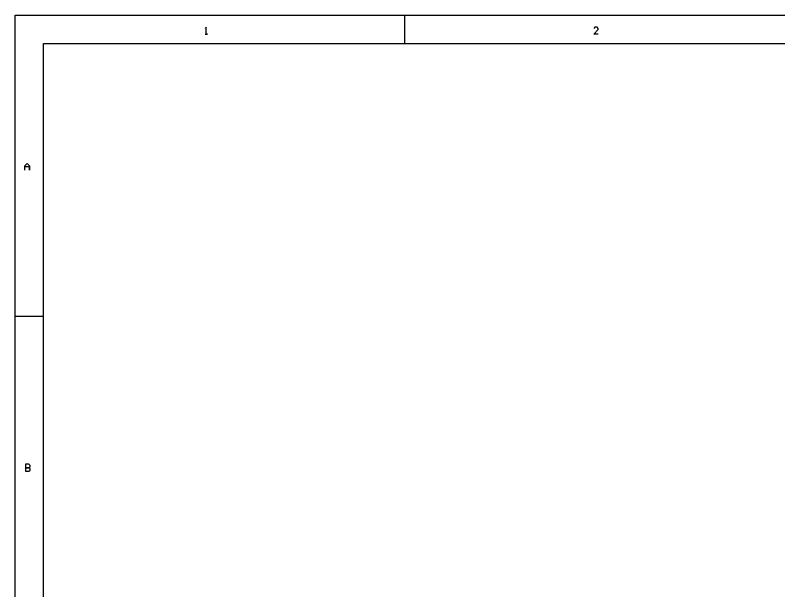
# Model space of a CAD drawing. Header units: millimetres. Extents: x -1.9 to 9.1, y -3.1 to 5.4.
# Drawn here: x -1.92 to 3.47, y 1.37 to 5.44 of the extents above; entities that cross this region are included whole.
import ezdxf

# ---------------------------------------------------------------- set-up
doc = ezdxf.new("R2010")
doc.units = ezdxf.units.MM
doc.header["$MEASUREMENT"] = 0
doc.layers.add('Mechanical11', color=56, linetype='Continuous')

msp = doc.modelspace()

# ---------------------------------------------------------------- linework, layer by layer
at = {"layer": 'Mechanical11'}
for p, q in [((-1.919, 5.4398), (-1.719, 5.4398)), ((-1.919, -3.06), (-1.919, 5.4396)), ((-1.919, -3.06), (-1.919, 5.4396)), ((-1.919, 5.4396), (9.081, 5.4396)), ((-1.919, 5.4396), (9.081, 5.4396)), ((0.831, 5.2398), (0.831, 5.4398)), ((-0.5702, 5.3549), (-0.5783, 5.3469)), ((-0.5702, 5.3066), (-0.5702, 5.3549)), ((2.1729, 5.3549), (2.1648, 5.3469)), ((2.1648, 5.3066), (2.1971, 5.3388)), ((2.189, 5.3549), (2.1729, 5.3549)), ((2.1971, 5.3469), (2.189, 5.3549)), ((2.1971, 5.3388), (2.1971, 5.3469)), ((-0.5783, 5.3066), (-0.5622, 5.3066)), ((-0.5622, 5.3066), (-0.5702, 5.3066)), ((2.1971, 5.3066), (2.1648, 5.3066)), ((-1.7189, -2.8599), (-1.7189, 5.2395)), ((-1.7189, -2.8599), (-1.7189, 5.2395)), ((-1.7189, 5.2395), (8.8813, 5.2395)), ((-1.7189, 5.2395), (8.8813, 5.2395)), ((-1.8515, 4.3767), (-1.8354, 4.3928)), ((-1.8515, 4.3445), (-1.8515, 4.3767)), ((-1.8192, 4.3686), (-1.8515, 4.3686)), ((-1.8354, 4.3928), (-1.8192, 4.3767)), ((-1.8192, 4.3767), (-1.8192, 4.3445)), ((-1.8192, 4.3445), (-1.8192, 4.3686)), ((-1.919, 3.3149), (-1.719, 3.3149)), ((-1.8465, 2.2676), (-1.8465, 2.2193)), ((-1.8223, 2.2676), (-1.8465, 2.2676)), ((-1.8142, 2.2595), (-1.8223, 2.2676)), ((-1.8223, 2.2434), (-1.8465, 2.2434)), ((-1.8465, 2.2434), (-1.8223, 2.2434)), ((-1.8465, 2.2193), (-1.8223, 2.2193)), ((-1.8223, 2.2434), (-1.8142, 2.2515)), ((-1.8142, 2.2354), (-1.8223, 2.2434)), ((-1.8223, 2.2193), (-1.8142, 2.2273)), ((-1.8142, 2.2515), (-1.8142, 2.2595)), ((-1.8142, 2.2273), (-1.8142, 2.2354))]:
    msp.add_line(p, q, dxfattribs=at)

doc.saveas('drawing.dxf')
